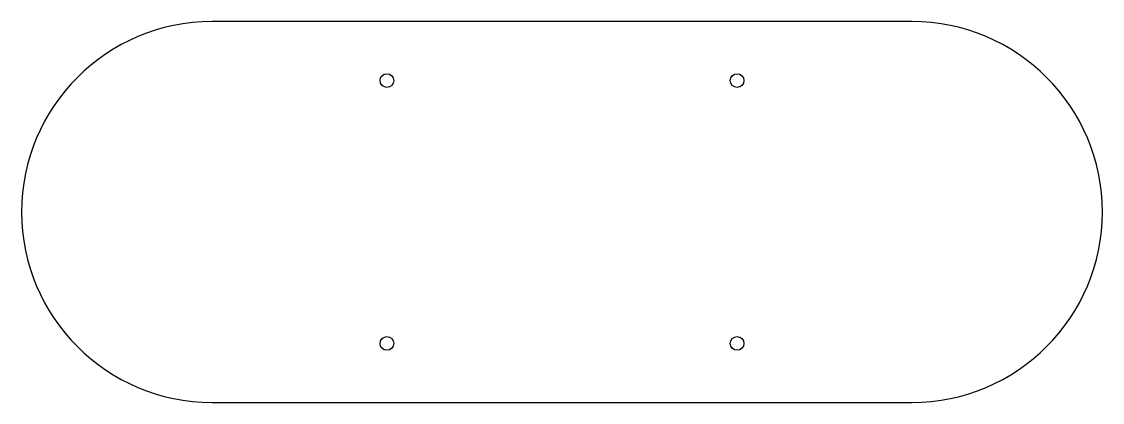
# Model space of a CAD drawing. Header units: inches. Extents: x -6.7 to 6.7, y 4.5 to 9.2.
import ezdxf

# ---------------------------------------------------------------- set-up
doc = ezdxf.new("R2010")
doc.units = ezdxf.units.IN
doc.header["$MEASUREMENT"] = 0

msp = doc.modelspace()

# ---------------------------------------------------------------- linework, layer by layer
msp.add_lwpolyline([(-4.325, 4.545), (4.325, 4.545, 1), (4.325, 9.245), (-4.325, 9.245, 1)], format="xyb", close=True)
for centre in [(-2.1625, 8.516875), (2.1625, 8.516875), (-2.1625, 5.273125), (2.1625, 5.273125)]:
    msp.add_circle(centre, 0.085)

doc.saveas('drawing.dxf')
